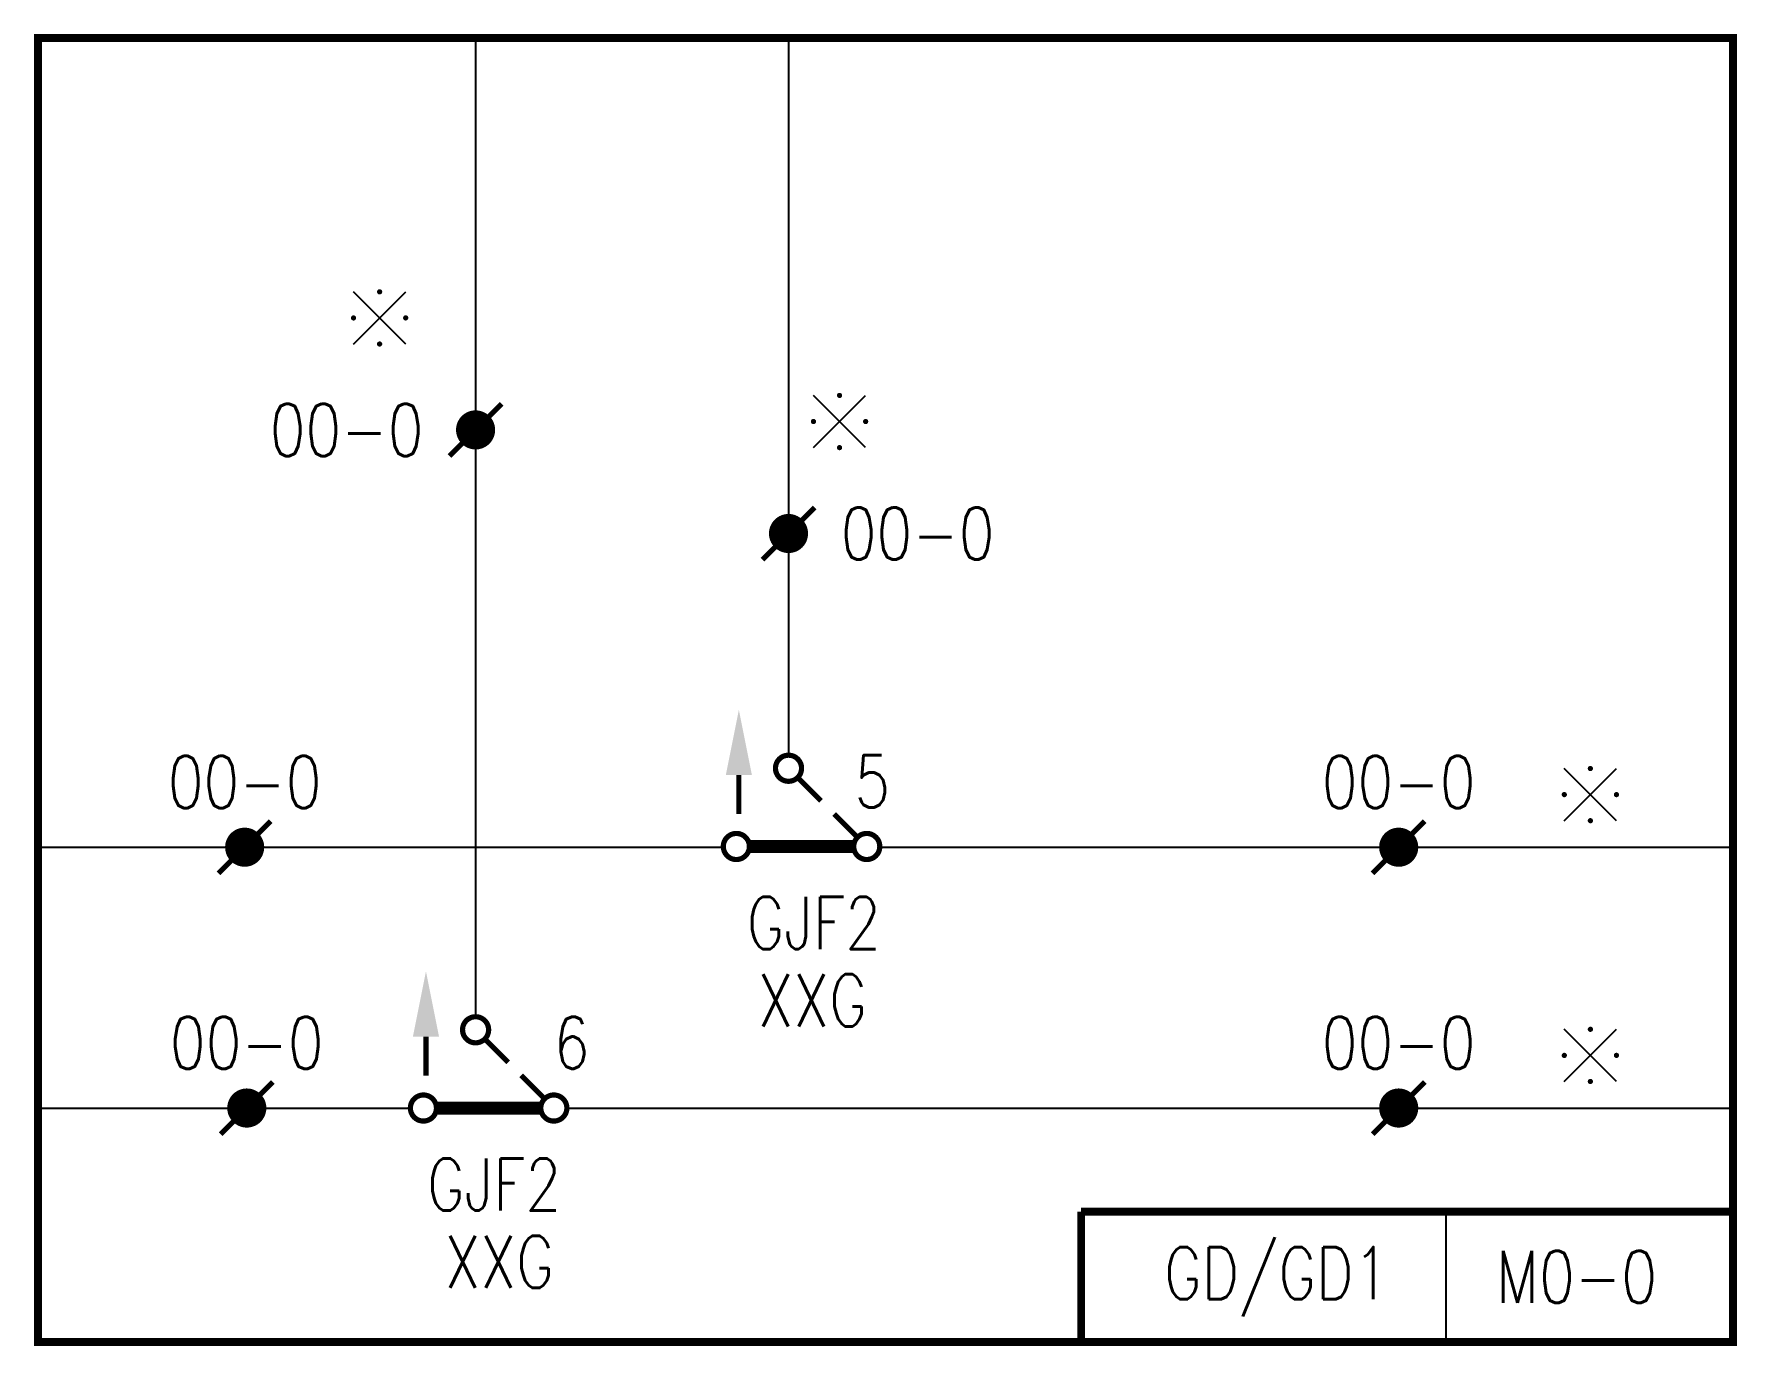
# Model space of a CAD drawing. Header units: millimetres. Extents: x -0.1 to 65.2, y -50.1 to 0.1.
import ezdxf
from ezdxf.enums import TextEntityAlignment as Align

# ---------------------------------------------------------------- set-up
doc = ezdxf.new("R2010")
doc.units = ezdxf.units.MM
doc.styles.get("Standard").update_dxf_attribs({"font": 'txt.shx', "bigfont": 'hztxt.shx'})

# ---------------------------------------------------------------- blocks, each defined once
blk = doc.blocks.new('D1')
at = {"const_width": 0.2}
for points in [[(0, 0.5, -1), (0, -0.5, -1), (0, 0.5)], [(5, 0.5, -1), (5, -0.5, -1), (5, 0.5)], [(3, -2.5, -1), (3, -3.5, -1), (3, -2.5)]]:
    blk.add_lwpolyline(points, format="xyb", dxfattribs=at)
for points, const_width in [([(4.5, 0), (0.5, 0)], 0.5), ([(1.25, -1.25), (0.308, -0.308)], 0.2), ([(2.681, -2.681), (1.75, -1.75)], 0.2)]:
    blk.add_lwpolyline(points, dxfattribs=dict(const_width=const_width))
blk = doc.blocks.new('tie')
at = {"const_width": 0.2}
blk.add_lwpolyline([(-1, -1), (1, 1)], dxfattribs=at)
at = {"const_width": 0.75}
blk.add_lwpolyline([(-0.375, 0, 1), (0.375, 0, 1)], format="xyb", close=True, dxfattribs=at)
blk = doc.blocks.new('conti_2')
for points in [[(-1, -1), (1, 1)], [(1, -1), (-1, 1)]]:
    blk.add_lwpolyline(points)
for points in [[(0.05, 1, 0.1, 0.1, 1), (-0.05, 1, 0.1, 0.1, 1)], [(-0.95, 0, 0.1, 0.1, 1), (-1.05, 0, 0.1, 0.1, 1)], [(1.05, 0, 0.1, 0.1, 1), (0.95, 0, 0.1, 0.1, 1)], [(0.05, -1, 0.1, 0.1, 1), (-0.05, -1, 0.1, 0.1, 1)]]:
    blk.add_lwpolyline(points, format="xyseb", close=True)
at = {"width": 0.7}
blk.add_attdef('1', (1.451, -0.908), '', height=2, dxfattribs=at)

msp = doc.modelspace()

# ---------------------------------------------------------------- linework, layer by layer
at = {"color": 7}
for p, q in [((16.781, 0), (16.781, -37.528)), ((28.781, 0), (28.781, -27.5)), ((0, -31.029), (26.281, -31.029)), ((0, -41.028), (14.281, -41.028))]:
    msp.add_line(p, q, dxfattribs=at)
for p, q in [((32.281, -31.029), (65, -31.028)), ((20.281, -41.028), (65, -41.028)), ((54, -50), (54, -45))]:
    msp.add_line(p, q)
for points, const_width in [([(0, 0), (0, -50), (65, -50), (65, 0), (0, 0)], 0.3), ([(26.878, -28.259), (26.878, -29.759)], 0.2), ([(14.878, -38.287), (14.878, -39.787)], 0.2), ([(40, -45), (65, -45), (65, -50)], 0.3), ([(40, -45), (40, -50), (65, -50)], 0.3)]:
    msp.add_lwpolyline(points, dxfattribs=dict(const_width=const_width))
for points in [[(27.378, -28.259), (26.378, -28.259), (26.878, -25.759)], [(15.378, -38.287), (14.378, -38.287), (14.878, -35.787)]]:
    msp.add_solid(points)

# ---------------------------------------------------------------- block references
at = {"color": 3}
for p in [(13.101, -10.734), (30.738, -14.706), (59.53, -29.011), (59.53, -39.01)]:
    msp.add_blockref('conti_2', p, dxfattribs=at)
for p in [(16.781, -15.028), (28.781, -19)]:
    msp.add_blockref('tie', p)
at = {"rotation": 180}
for p in [(31.781, -31), (19.781, -41.028)]:
    msp.add_blockref('D1', p, dxfattribs=at)
at = {"color": 7}
for p in [(7.926, -31.028), (52.179, -31.028), (8.008, -41.028), (52.179, -41.028)]:
    msp.add_blockref('tie', p, dxfattribs=at)

# ---------------------------------------------------------------- texts
at = {"color": 3, "width": 0.8}
msp.add_text('00-0', height=2, dxfattribs=at).set_placement((14.781, -15.028), align=Align.MIDDLE_RIGHT)
msp.add_text('00-0', height=2, dxfattribs=at).set_placement((30.781, -19), align=Align.MIDDLE_LEFT)
for s, p in [('00-0', (7.926, -29.528)), ('00-0', (52.179, -29.528)), ('XXG', (29.69, -37.899)), ('00-0', (8.008, -39.528)), ('00-0', (52.179, -39.528)), ('XXG', (17.69, -47.926))]:
    msp.add_text(s, height=2, dxfattribs=at).set_placement(p, align=Align.CENTER)
at = {"width": 0.8}
for s, p in [('5', (31.314, -29.5)), ('6', (19.781, -39.528))]:
    msp.add_text(s, height=2, dxfattribs=at).set_placement(p)
at = {"color": 7, "width": 0.8}
for p in [(29.753, -34.931), (17.491, -44.959)]:
    msp.add_text('GJF2', height=2, dxfattribs=at).set_placement(p, align=Align.CENTER)
at = {"color": 3, "width": 0.8}
for s, p in [('GD/GD1', (47.5, -47.5)), ('M0-0', (59, -47.5))]:
    msp.add_text(s, height=2, dxfattribs=at).set_placement(p, align=Align.MIDDLE)

doc.saveas('drawing.dxf')
